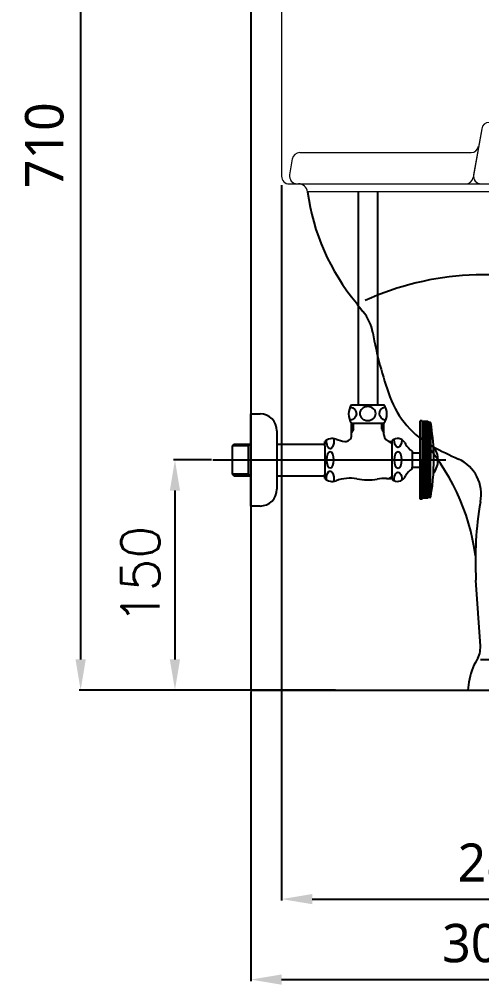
# Model space of a CAD drawing. Header units: millimetres. Extents: x 7763 to 10330, y 539 to 2772.
# Drawn here: x 7764 to 8065, y 546 to 1175 of the extents above; entities that cross this region are included whole.
import ezdxf

# ---------------------------------------------------------------- set-up
doc = ezdxf.new("R2010")
doc.units = ezdxf.units.MM
for name, color, linetype in [('1', 1, 'Continuous'), ('4', 4, 'Continuous'), ('6', 6, 'Continuous')]:
    doc.layers.add(name, color=color, linetype=linetype)
doc.styles.add('GHS', font='romans.shx', dxfattribs={"bigfont": 'whgtxt.shx'})
doc.styles.get("Standard").update_dxf_attribs({"font": 'NanumGothic.ttf'})
doc.dimstyles.new('AM_ISO$0', dxfattribs={"dimtxt": 3.5, "dimasz": 2.5, "dimexe": 1, "dimexo": 1, "dimgap": 0.8, "dimtad": 1, "dimdec": 0, "dimlfac": 10, "dimdsep": 46, "dimtxsty": 'Standard', "dimcen": 0, "dimclrd": 256, "dimclre": 256, "dimclrt": 2, "dimadec": 0, "dimazin": 2, "dimtp": 0.1, "dimtm": 0.1, "dimtfac": 0.71, "dimtdec": 0, "dimtmove": 0, "dimatfit": 3, "dimfxl": 0, "dimlwd": -1, "dimlwe": -1, "dimarcsym": 0})

# ---------------------------------------------------------------- blocks, each defined once
blk = doc.blocks.new('*D10')
at = {"color": 3}
for p, q in [((7914.84, 737.21), (7914.84, 548.57)), ((7934.84, 549.57), (8199.84, 549.57)), ((8219.84, 550.07), (8219.84, 550.57))]:
    blk.add_line(p, q, dxfattribs=at)
for points in [[(7934.84, 552.91), (7934.84, 546.24), (7914.84, 549.57)], [(8199.84, 552.91), (8199.84, 546.24), (8219.84, 549.57)]]:
    blk.add_solid(points, dxfattribs=at)
at = {"layer": 'DEFPOINTS', "color": 0}
for p in [(7914.84, 738.21), (8219.84, 549.57), (8219.84, 549.07)]:
    blk.add_point(p, dxfattribs=at)
at = {"color": 2, "insert": (8067.34, 573.2), "char_height": 25, "attachment_point": 5, "style": 'GHS'}
blk.add_mtext('{\\fNanumGothic|b0|i0|c129|p50;305}', dxfattribs=at)
blk = doc.blocks.new('*D13')
at = {"color": 3}
for p, q in [((7934.84, 1067.21), (7934.84, 601.02)), ((8219.84, 658.48), (8219.84, 601.02)), ((7954.84, 602.02), (8199.84, 602.02))]:
    blk.add_line(p, q, dxfattribs=at)
for points in [[(7954.84, 605.35), (7954.84, 598.68), (7934.84, 602.02)], [(8199.84, 605.35), (8199.84, 598.68), (8219.84, 602.02)]]:
    blk.add_solid(points, dxfattribs=at)
at = {"layer": 'DEFPOINTS', "color": 0}
for p in [(7934.84, 1068.21), (8219.84, 659.48), (8219.84, 602.02)]:
    blk.add_point(p, dxfattribs=at)
at = {"color": 2, "insert": (8077.34, 625.63), "char_height": 25, "attachment_point": 5, "style": 'GHS'}
blk.add_mtext('{\\fNanumGothic|b0|i0|c129|p50;285}', dxfattribs=at)
blk = doc.blocks.new('*D20')
at = {"color": 3}
for p, q in [((7889.18, 888.21), (7864.42, 888.21)), ((7865.42, 868.21), (7865.42, 758.21)), ((7969.92, 738.21), (7864.42, 738.21))]:
    blk.add_line(p, q, dxfattribs=at)
for points in [[(7862.08, 868.21), (7868.75, 868.21), (7865.42, 888.21)], [(7862.08, 758.21), (7868.75, 758.21), (7865.42, 738.21)]]:
    blk.add_solid(points, dxfattribs=at)
at = {"layer": 'DEFPOINTS', "color": 0}
for p in [(7890.18, 888.21), (7865.42, 738.21), (7970.92, 738.21)]:
    blk.add_point(p, dxfattribs=at)
at = {"color": 2, "insert": (7842.92, 813.21), "char_height": 25, "attachment_point": 5, "rotation": 90, "style": 'GHS'}
blk.add_mtext('150', dxfattribs=at)
blk = doc.blocks.new('*D23')
at = {"color": 3}
for p, q in [((7934.84, 1419.6), (7934.84, 1473.49)), ((7954.84, 1472.49), (8076.36, 1472.49)), ((8096.36, 1113.55), (8096.36, 1473.49))]:
    blk.add_line(p, q, dxfattribs=at)
for points in [[(7954.84, 1475.82), (7954.84, 1469.15), (7934.84, 1472.49)], [(8076.36, 1475.82), (8076.36, 1469.15), (8096.36, 1472.49)]]:
    blk.add_solid(points, dxfattribs=at)
at = {"layer": 'DEFPOINTS', "color": 0}
for p in [(8096.36, 1472.49), (7934.84, 1418.6), (8096.36, 1112.55)]:
    blk.add_point(p, dxfattribs=at)
at = {"color": 2, "insert": (8015.6, 1496.1), "char_height": 25, "attachment_point": 5, "style": 'GHS'}
blk.add_mtext('{\\fNanumGothic|b0|i0|c129|p50;160}', dxfattribs=at)
blk = doc.blocks.new('*D24')
at = {"color": 3}
for p, q in [((8061.28, 1448.5), (7803.03, 1448.5)), ((7804.03, 1428.5), (7804.03, 758.21)), ((7913.84, 738.21), (7803.03, 738.21))]:
    blk.add_line(p, q, dxfattribs=at)
for points in [[(7800.69, 1428.5), (7807.36, 1428.5), (7804.03, 1448.5)], [(7800.69, 758.21), (7807.36, 758.21), (7804.03, 738.21)]]:
    blk.add_solid(points, dxfattribs=at)
at = {"layer": 'DEFPOINTS', "color": 0}
for p in [(8062.28, 1448.5), (7804.03, 738.21), (7914.84, 738.21)]:
    blk.add_point(p, dxfattribs=at)
at = {"color": 2, "insert": (7780.51, 1093.35), "char_height": 25, "attachment_point": 5, "rotation": 90, "style": 'GHS'}
blk.add_mtext('{\\fNanumGothic|b0|i0|c129|p50;710}', dxfattribs=at)

msp = doc.modelspace()

# ---------------------------------------------------------------- linework, layer by layer
at = {"color": 0, "linetype": 'Continuous', "lineweight": 0}
for p, q in [((7934.83969, 1399.34527), (7934.83969, 1073.07627)), ((8065.11099, 1104.0782), (8059.49142, 1072.20803)), ((8065.11099, 1104.0782), (8059.82118, 1074.0782)), ((7946.75659, 1088.50495), (8058.16951, 1088.50495)), ((7941.83255, 1084.37319), (7940.08575, 1074.0782)), ((7939.83969, 1068.07627), (8054.56738, 1068.07627)), ((7944.94127, 1068.20995), (8634.72251, 1068.20995)), ((7944.94127, 1068.20995), (8634.72251, 1068.20995)), ((7951.73377, 1063.20995), (8228.41146, 1063.20995))]:
    msp.add_line(p, q, dxfattribs=at)
at = {"color": 0}
for p, q in [((7985.5516, 987.74717), (7987.82916, 984.98155)), ((8064.23977, 766.86252), (8061.36199, 809.96693)), ((8064.3185, 758.20995), (8146.35886, 758.20995)), ((8056.85385, 743.48705), (8056.20861, 738.20995))]:
    msp.add_line(p, q, dxfattribs=at)
at = {"color": 0, "linetype": 'Continuous', "lineweight": 0}
for centre, radius, start, end in [((8070.03503, 1103.20995), 5, 90, 170), ((7946.75669, 1083.50495), 5, 90, 170.37006444), ((8058.16951, 1093.50495), 5, 270, 350), ((7939.83969, 1073.07627), 5, 180, 270), ((7945.00989, 1073.20995), 5, 170.37006444, 270), ((8054.56738, 1073.07627), 5, 270, 350), ((8064.74522, 1073.20995), 5, 170, 270), ((7945.81331, 1062.20995), 6, 7.45797895, 90)]:
    msp.add_arc(centre, radius, start, end, dxfattribs=at)
at = {"color": 0}
for centre, radius, start, end in [((8091.69934, 1081.30738), 141.13071, 187.45797895, 220.01745731), ((8065.66304, 826.33082), 182.48336, 70.64618496, 114.75387876), ((8000.9902, 1000.46131), 20, 209.68274948, 219.47245985), ((7964.67125, 965.91034), 30, 10.0206989, 39.47245985), ((8240.39984, 1014.63144), 250, 190.0206989, 199.94068934), ((8061.79107, 949.83247), 60, 199.94068934, 241.61045745), ((7918.19242, 805.85781), 144.3356, 7.94429719, 42.29922644), ((8152.12916, 1116.98219), 250, 241.61045745, 245.88582785), ((8039.7762, 865.98057), 25, 348.12151191, 65.88582785), ((8292.62618, 822.39383), 231.59783, 170.44577622, 183.07581038), ((8049.27309, 765.8633), 15, 327.82661483, 3.81957026), ((8091.59512, 739.23915), 35, 147.82661483, 173.02889766)]:
    msp.add_arc(centre, radius, start, end, dxfattribs=at)
at = {"layer": '1', "color": 0, "linetype": 'Continuous', "lineweight": 0}
msp.add_line((7944.9413, 1068.20995), (7946.73159, 1068.20995), dxfattribs=at)
at = {"layer": '1'}
msp.add_line((7890.17987, 888.20995), (8041.72178, 888.20995), dxfattribs=at)
at = {"layer": '1', "color": 0, "linetype": 'Continuous', "lineweight": 0}
msp.add_open_spline([(7976.74294, 1063.20995), (7976.74351, 1063.20995), (7976.74409, 1063.20995), (7976.74466, 1063.20995)], degree=3, dxfattribs=at)
at = {"layer": '4'}
for p, q in [((7983.48969, 1068.20995), (7983.48969, 1068.07627)), ((7996.18969, 1068.20995), (7996.18969, 1068.07627)), ((7984.61398, 1063.20995), (7984.61398, 924.20963)), ((7997.31398, 1063.20995), (7997.31398, 924.20963)), ((7980.46398, 924.20963), (7984.61398, 924.20963)), ((7984.61398, 924.20963), (8001.46398, 924.20963)), ((7914.83969, 858.20963), (7914.83969, 918.20963)), ((7914.83969, 918.20963), (7920.83969, 918.20963)), ((8024.96398, 912.70963), (8024.96398, 913.70963)), ((8026.46398, 913.70963), (8024.96398, 913.70963)), ((8024.96398, 888.20963), (8024.96398, 912.70963)), ((8026.46398, 913.50963), (8026.46398, 913.70963)), ((8026.46398, 913.50963), (8026.46398, 888.20963)), ((8029.96398, 912.79815), (8026.46398, 912.79815)), ((8029.96398, 913.20963), (8026.76398, 913.20963)), ((8030.46398, 912.70963), (8029.96398, 913.20963)), ((8029.96398, 913.20963), (8029.96398, 888.20963)), ((8031.28773, 912.70963), (8030.46398, 912.70963)), ((8030.46398, 912.70963), (8030.46398, 888.20963)), ((7931.83969, 907.20963), (7931.83969, 869.20963)), ((7980.46398, 912.20963), (8001.46398, 912.20963)), ((7980.46398, 904.298), (7980.46398, 912.20963)), ((7980.46398, 908.20963), (7981.71398, 908.20963)), ((7981.71398, 908.20963), (7980.46398, 906.04457)), ((7981.71398, 908.20963), (7981.71398, 912.20963)), ((8000.21398, 908.20963), (8000.21398, 912.20963)), ((8000.21398, 908.20963), (8001.46398, 908.20963)), ((8000.21398, 908.20963), (8001.46398, 906.04457)), ((8001.46398, 904.70963), (8001.46398, 912.20963)), ((8029.96398, 911.79815), (8026.46398, 911.79815)), ((8029.96398, 910.79815), (8026.46398, 910.79815)), ((8029.96398, 909.79815), (8026.46398, 909.79815)), ((8029.96398, 908.79815), (8026.46398, 908.79815)), ((8029.96398, 907.79815), (8026.46398, 907.79815)), ((8029.96398, 906.79815), (8026.46398, 906.79815)), ((8031.87916, 912.20963), (8031.87916, 888.20963)), ((7962.96285, 897.46076), (7962.96285, 900.20852)), ((8005.96398, 899.45963), (8004.66494, 900.40121)), ((8005.96398, 900.20963), (8006.87737, 900.20963)), ((8005.96398, 899.45963), (8005.96398, 900.20963)), ((8006.87737, 900.20963), (8006.87737, 900.93034)), ((8006.87737, 876.20963), (8006.87737, 900.20963)), ((8029.96398, 905.79815), (8026.46398, 905.79815)), ((8029.96398, 904.79815), (8026.46398, 904.79815)), ((8029.96398, 903.79815), (8026.46398, 903.79815)), ((8029.96398, 902.79815), (8026.46398, 902.79815)), ((8029.96398, 901.79815), (8026.46398, 901.79815)), ((8029.96398, 900.79815), (8026.46398, 900.79815)), ((8029.96398, 899.79815), (8026.46398, 899.79815)), ((7902.83969, 897.45963), (7903.83969, 898.45963)), ((7913.33969, 897.45963), (7902.83969, 897.45963)), ((7902.96398, 878.95963), (7902.96398, 897.45963)), ((7903.83969, 898.45963), (7914.83969, 898.45963)), ((7913.33969, 897.45963), (7914.33969, 898.45963)), ((7913.33969, 877.95963), (7913.33969, 898.45963)), ((7914.83969, 897.84267), (7914.83969, 878.57724)), ((7931.83969, 898.45963), (7962.96398, 898.45963)), ((7962.96398, 897.45963), (7962.96398, 878.95963)), ((8005.96398, 899.45963), (8006.87737, 899.45963)), ((8014.99079, 899.53114), (8015.54315, 898.57442)), ((8019.87737, 893.94197), (8019.87737, 892.95963)), ((8029.96398, 898.79815), (8026.46398, 898.79815)), ((8029.96398, 897.79815), (8026.46398, 897.79815)), ((8029.96398, 896.79815), (8026.46398, 896.79815)), ((8029.96398, 895.79815), (8026.46398, 895.79815)), ((8029.96398, 894.79815), (8026.46398, 894.79815)), ((8029.96398, 893.79815), (8026.46398, 893.79815)), ((8019.87737, 892.95963), (8024.96398, 892.95963)), ((8019.87737, 892.95963), (8019.87737, 883.45963)), ((8024.96398, 862.70963), (8024.96398, 888.20963)), ((8029.96398, 892.79815), (8026.46398, 892.79815)), ((8029.96398, 891.79815), (8026.46398, 891.79815)), ((8029.96398, 890.79815), (8026.46398, 890.79815)), ((8029.96398, 889.79815), (8026.46398, 889.79815)), ((8029.96398, 888.79815), (8026.46398, 888.79815)), ((8026.46398, 862.90963), (8026.46398, 888.20963)), ((8029.96398, 887.62111), (8026.46398, 887.62111)), ((8029.96398, 863.20963), (8029.96398, 888.20963)), ((8030.46398, 863.70963), (8030.46398, 888.20963)), ((8031.87916, 864.20963), (8031.87916, 888.20963)), ((8019.87737, 882.47729), (8019.87737, 883.45963)), ((8019.87737, 883.45963), (8024.96398, 883.45963)), ((8029.96398, 886.62111), (8026.46398, 886.62111)), ((8029.96398, 885.62111), (8026.46398, 885.62111)), ((8029.96398, 884.62111), (8026.46398, 884.62111)), ((8029.96398, 883.62111), (8026.46398, 883.62111)), ((8029.96398, 882.62111), (8026.46398, 882.62111)), ((8029.96398, 881.62111), (8026.46398, 881.62111)), ((7913.33969, 878.95963), (7902.83969, 878.95963)), ((7903.83969, 877.95963), (7902.83969, 878.95963)), ((7903.83969, 877.95963), (7914.83969, 877.95963)), ((7914.33969, 877.95963), (7913.33969, 878.95963)), ((7931.83969, 877.95963), (7962.96398, 877.95963)), ((7962.96398, 876.20963), (7962.96398, 878.95963)), ((7962.96398, 877.95963), (7962.96398, 877.77789)), ((7962.96398, 876.20963), (7962.96398, 877.77789)), ((8003.25218, 876.20963), (8006.87737, 876.20963)), ((8005.96398, 876.95963), (8004.66494, 876.20963)), ((8005.96398, 876.95963), (8006.87737, 876.95963)), ((8005.96398, 876.20963), (8005.96398, 876.95963)), ((8006.87737, 875.48892), (8006.87737, 876.20963)), ((8014.99079, 876.88812), (8015.54315, 877.84484)), ((8029.96398, 880.62111), (8026.46398, 880.62111)), ((8029.96398, 879.62111), (8026.46398, 879.62111)), ((8029.96398, 878.62111), (8026.46398, 878.62111)), ((8029.96398, 877.62111), (8026.46398, 877.62111)), ((8029.96398, 876.62111), (8026.46398, 876.62111)), ((8029.96398, 875.62111), (8026.46398, 875.62111)), ((8029.96398, 874.62111), (8026.46398, 874.62111)), ((8029.96398, 873.62111), (8026.46398, 873.62111)), ((8029.96398, 872.62111), (8026.46398, 872.62111)), ((8029.96398, 871.62111), (8026.46398, 871.62111)), ((8029.96398, 870.62111), (8026.46398, 870.62111)), ((8029.96398, 869.62111), (8026.46398, 869.62111)), ((8029.96398, 868.62111), (8026.46398, 868.62111)), ((8026.46398, 862.70963), (8024.96398, 862.70963)), ((8029.96398, 867.62111), (8026.46398, 867.62111)), ((8029.96398, 866.62111), (8026.46398, 866.62111)), ((8029.96398, 865.62111), (8026.46398, 865.62111)), ((8029.96398, 864.62111), (8026.46398, 864.62111)), ((8029.96398, 863.62111), (8026.46398, 863.62111)), ((8026.46398, 862.70963), (8026.46398, 862.90963)), ((8029.96398, 863.20963), (8026.76398, 863.20963)), ((8030.46398, 863.70963), (8029.96398, 863.20963)), ((8031.28773, 863.70963), (8030.46398, 863.70963)), ((7920.83969, 858.20963), (7914.83969, 858.20963))]:
    msp.add_line(p, q, dxfattribs=at)
for centre, radius, start, end in [((7988.46398, 918.20963), 10, 143.13010235, 216.86989765), ((7993.46398, 918.20963), 10, 323.13010235, 36.86989765), ((7920.83969, 907.20963), 11, 0, 90), ((8026.76398, 913.50963), 0.3, 180, 270), ((8031.28773, 912.00963), 0.7, 9.49341, 90), ((7888.96398, 888.20963), 145, 1.94314208, 9.49341), ((7967.87034, 895.21688), 7, 69.03386253, 134.51293636), ((7979.25881, 924.93734), 24.82771, 249.03386253, 262.28832154), ((7976.46398, 904.298), 4, 262.28832154, 0), ((8005.96398, 904.70963), 4.5, 180, 270), ((8010.35151, 896.85266), 5.35697, 30, 130.43056562), ((8027.66751, 905.57442), 14, 210, 236.19017959), ((8022.70974, 888.1643), 14, 0.24727149, 38.21407326), ((7888.96398, 888.20963), 145, 350.50659, 1.94314208), ((8022.70974, 888.28514), 14, 321.78592674, 359.75272851), ((8027.66751, 870.84484), 14, 123.80982041, 150), ((7967.87034, 881.20238), 7, 225.5, 290.96613747), ((7979.25881, 851.48192), 24.82771, 79.26272498, 110.96613747), ((7990.96398, 913.20963), 38, 259.26272601, 279.30482553), ((8003.25218, 838.20963), 38, 89.99999738, 99.30482351), ((8010.35151, 879.5666), 5.35697, 229.56943438, 330), ((7920.83969, 869.20963), 11, 270, 0), ((8026.76398, 862.90963), 0.3, 90, 180), ((8031.28773, 864.40963), 0.7, 270, 350.50659)]:
    msp.add_arc(centre, radius, start, end, dxfattribs=at)
at = {"layer": '4', "extrusion": (0, 0, -1)}
for centre, major_axis, ratio, start_param, end_param in [((7978.2813, 918.43721), (-5.22946, 0), 0.866391406, 1.82411945, 4.498970222), ((8003.73724, 918.43721), (-5.22946, 0), 0.866391406, 4.942097007, 7.584650449), ((7966.52504, 900.71453), (0, -5.21778), 0.460090084, 4.433610919, 7.934687634), ((8010.64263, 901.80191), (0, -5.39901), 0.478204164, 4.790779575, 7.834250848), ((7966.52504, 875.79534), (0, -5.21778), 0.460090084, 1.472185923, 5.009627066), ((8010.64263, 874.88919), (0, -5.39901), 0.478204164, 1.540107538, 4.68362008)]:
    msp.add_ellipse(centre, major_axis=major_axis, ratio=ratio, start_param=start_param, end_param=end_param, dxfattribs=at)
for centre, major_axis, ratio in [((7990.96398, 918.43721), (-5.22946, 0), 0.866391406), ((7966.52504, 888.20963), (0, -5.21778), 0.460090084), ((8010.64263, 888.20963), (0, -5.39901), 0.478204164)]:
    msp.add_ellipse(centre, major_axis=major_axis, ratio=ratio, dxfattribs=at)
at = {"layer": '6'}
msp.add_lwpolyline([(10329.93163, 2633.20995), (7914.83969, 2633.20995), (7914.83969, 738.20995), (9812.23819, 738.20995), (9812.23819, 1738.20995)], dxfattribs=at)

# ---------------------------------------------------------------- dimensions: what is measured, and where the dimension line sits
at = {"color": 3}
dim = msp.add_linear_dim(base=(8096.3581, 1472.48782), p1=(7934.83969, 1418.60356), p2=(8096.3581, 1112.54822), text='{\\fNanumGothic|b0|i0|c129|p50;160}', dimstyle='AM_ISO$0', override={"dimtxt": 25, "dimasz": 20, "dimgap": 10, "dimtoh": 1, "dimlfac": 1, "dimtxsty": 'GHS', "dimclrd": 3, "dimclre": 3, "dimtdec": 2}, dxfattribs=at)
dim.commit()
dim.dimension.update_dxf_attribs({"geometry": '*D23', "text_midpoint": (8015.5989, 1496.09654)})
dim = msp.add_linear_dim(base=(7804.02726, 738.20995), p1=(8062.27998, 1448.49856), p2=(7914.83969, 738.20995), angle=90, text='{\\fNanumGothic|b0|i0|c129|p50;<>}', dimstyle='AM_ISO$0', override={"dimtxt": 25, "dimasz": 20, "dimgap": 10, "dimtoh": 1, "dimlfac": 1, "dimtxsty": 'GHS', "dimclrd": 3, "dimclre": 3, "dimtdec": 2}, dxfattribs=at)
dim.commit()
dim.dimension.update_dxf_attribs({"geometry": '*D24', "text_midpoint": (7780.50794, 1093.35426)})
for base, p1, p2, picture, middle in [((8219.83969, 602.01672), (7934.83969, 1068.20995), (8219.83969, 659.48053), '*D13', (8077.33969, 602.01672)), ((8219.83969, 549.57427), (7914.83969, 738.20995), (8219.83969, 549.06533), '*D10', (8067.33969, 549.57427))]:
    dim = msp.add_linear_dim(base=base, p1=p1, p2=p2, text='{\\fNanumGothic|b0|i0|c129|p50;<>}', dimstyle='AM_ISO$0', override={"dimtxt": 25, "dimasz": 20, "dimgap": 10, "dimtoh": 1, "dimlfac": 1, "dimtxsty": 'GHS', "dimclrd": 3, "dimclre": 3, "dimtdec": 2}, dxfattribs=at)
    dim.commit()
    dim.dimension.update_dxf_attribs({"geometry": picture, "text_midpoint": middle, "dimtype": 160})
dim = msp.add_linear_dim(base=(7865.41812, 738.20995), p1=(7890.17987, 888.20995), p2=(7970.92326, 738.20995), angle=90, dimstyle='AM_ISO$0', override={"dimtxt": 25, "dimasz": 20, "dimgap": 10, "dimtoh": 1, "dimlfac": 1, "dimtxsty": 'GHS', "dimclrd": 3, "dimclre": 3, "dimtdec": 2}, dxfattribs=at)
dim.commit()
dim.dimension.update_dxf_attribs({"geometry": '*D20', "text_midpoint": (7842.91812, 813.20995)})

doc.saveas('drawing.dxf')
